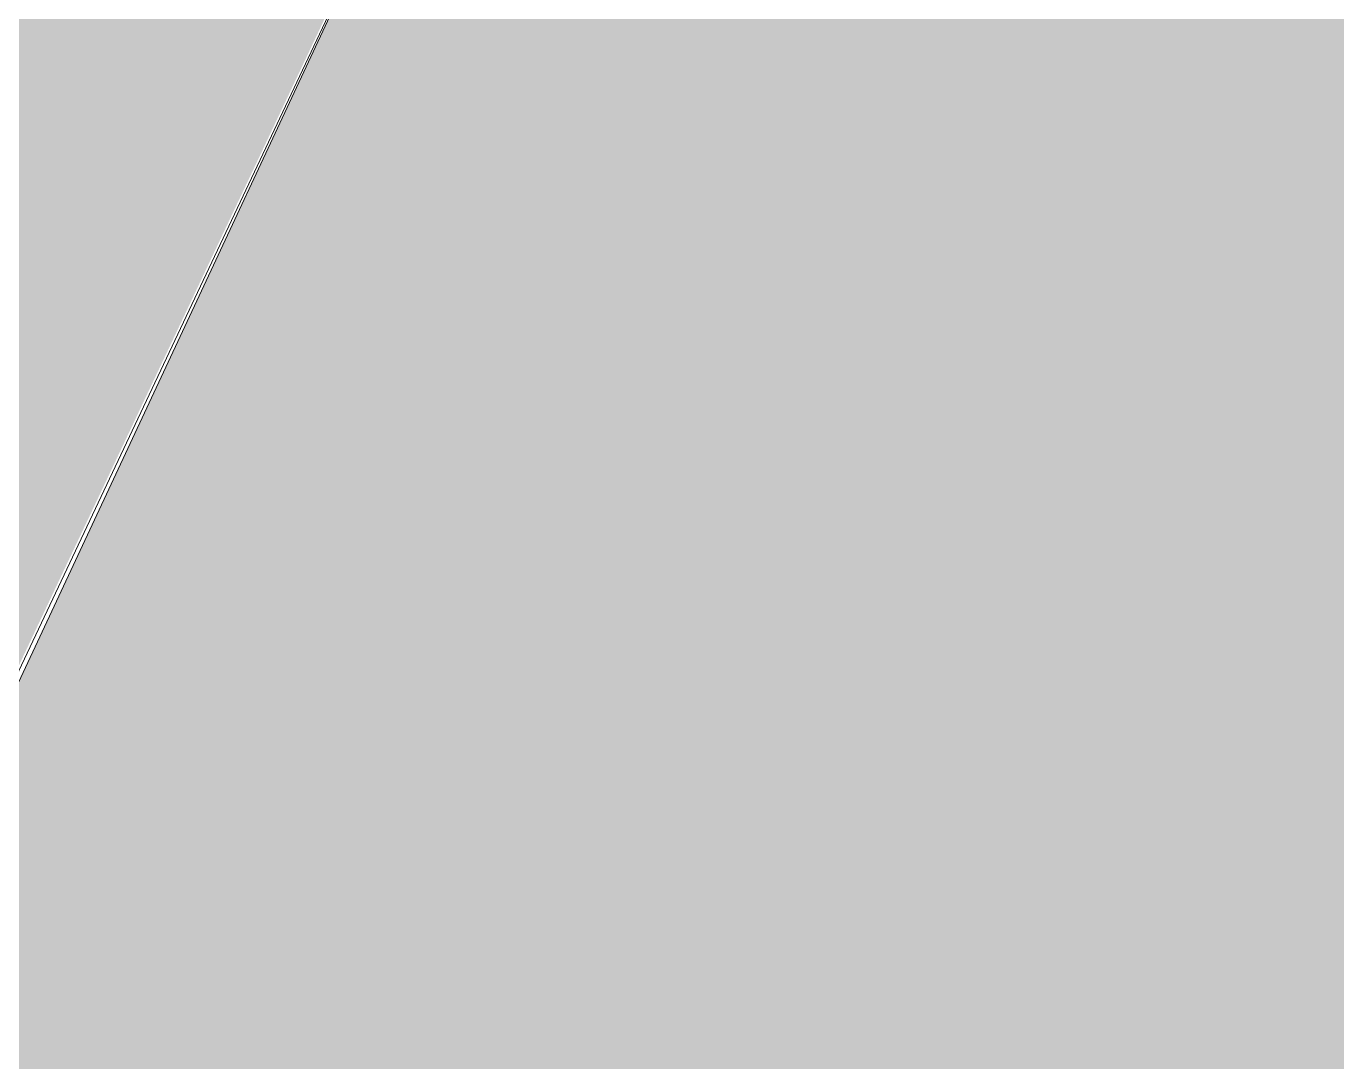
# Model space of a CAD drawing. Header units: metres. Extents: x -466 to 1322, y -1072 to 50.
# Drawn here: x 55.42 to 60.75, y -204.96 to -200.75 of the extents above; entities that cross this region are included whole.
import ezdxf

# ---------------------------------------------------------------- set-up
doc = ezdxf.new("R2010")
doc.units = ezdxf.units.M
doc.layers.add('Hatch Exterior', color=7, linetype='Continuous', lineweight=0, true_color=0xa99b89)
doc.layers.add('Hatch jardín', color=7, linetype='Continuous', lineweight=0, true_color=0x6c9a77)

msp = doc.modelspace()

# ---------------------------------------------------------------- hatches: boundary and pattern name
at = {"layer": 'Hatch Exterior', "transparency": 33554687}
h = msp.add_hatch(color=256, dxfattribs=at)
h.dxf.hatch_style = 1
edge = h.paths.add_edge_path()
edge.add_line((48.5109, -198.1083), (55.3028, -203.5382))
edge.add_line((55.3028, -203.5382), (56.7133, -200.5559))
edge.add_line((56.7133, -200.5559), (51.2194, -198.4678))
edge.add_line((51.2194, -198.4678), (48.2236, -191.2927))
edge.add_line((48.2236, -191.2927), (48.0221, -191.5096))
edge.add_arc((43.7606, -195.1427), 5.6, -31.9762, 40.4489, ccw=False)
edge.add_line((48.5109, -198.1083), (48.5109, -198.1083))
at = {"layer": 'Hatch jardín', "transparency": 33554687}
h = msp.add_hatch(color=256, dxfattribs=at)
h.dxf.hatch_style = 1
h.paths.add_polyline_path([(48.8331, -217.4451), (59.5678, -194.4798), (60.6826, -192.139), (65.8133, -205.0581), (50.7212, -218.3579)])

# ---------------------------------------------------------------- linework, layer by layer
at = {"layer": 'Hatch jardín'}
msp.add_lwpolyline([(48.517, -198.1122, 0.326982), (48.0282, -191.5135), (49.2016, -190.2502), (52.2098, -197.4551), (57.2748, -199.3855), (55.3089, -203.5421), (48.517, -198.1122)], format="xyb", dxfattribs=at)
msp.add_lwpolyline([(48.8331, -217.4451), (59.5678, -194.4798), (60.6826, -192.139), (65.8133, -205.0581), (50.7212, -218.3579), (48.8331, -217.4451)], dxfattribs=at)

doc.saveas('drawing.dxf')
